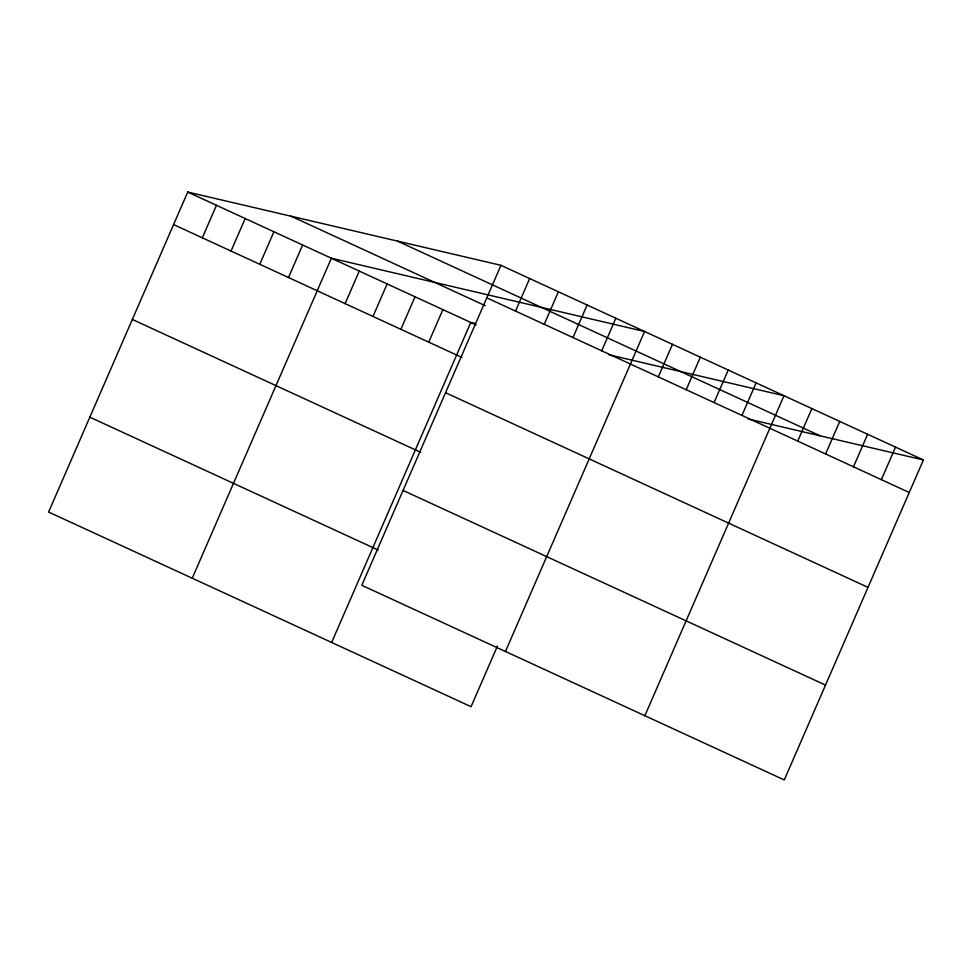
<?xml version="1.0" encoding="UTF-8"?>
<svg xmlns="http://www.w3.org/2000/svg" width="972" height="972" viewBox="0 0 972 972"><rect width="100%" height="100%" fill="white"/><g stroke="black" fill="none" stroke-linecap="round" stroke-linejoin="round"><path stroke-width="1.46" d="M500.945 265.307L361.815 585.302L784.27 779.945L923.4 459.963L500.945 265.307L187.73 192.055L48.6 512.037L471.055 706.693L497.36 646.198M202.31 237.824L216.464 205.286M231.044 251.055L245.187 218.518M259.767 264.299L273.91 231.761M288.49 277.53L302.644 244.993M192.237 578.219L331.367 258.236L644.582 331.501L505.452 651.483M345.109 303.616L359.251 271.079M372.981 316.459L387.135 283.921M400.865 329.301L415.02 296.776M428.749 342.156L442.892 309.618M331.646 642.456L470.776 322.473L475.211 323.506M515.525 311.089L529.667 278.551M544.247 324.32L558.402 291.782M572.982 337.551L587.124 305.026M601.704 350.795L615.847 318.257M658.311 376.881L672.466 344.343M686.196 389.723L700.338 357.186M714.08 402.566L728.222 370.04M741.964 415.421L756.107 382.883M644.861 715.72L783.991 395.726L608.751 354.744M797.72 441.106L811.875 408.58M825.605 453.96L839.759 421.423M853.489 466.803L867.632 434.277M881.373 479.658L895.516 447.12M748.161 418.981L923.4 459.963M397.584 241.141L820.04 435.784M486.802 297.845L909.257 492.5M291.09 216.221L485.186 305.658M187.73 192.055L476.086 324.915M173.587 224.581L461.943 357.453M445.553 392.7L868.008 587.355M132.338 319.448L420.694 452.308M403.052 490.435L825.507 685.09M89.849 417.17L378.205 550.043"/></g></svg>
